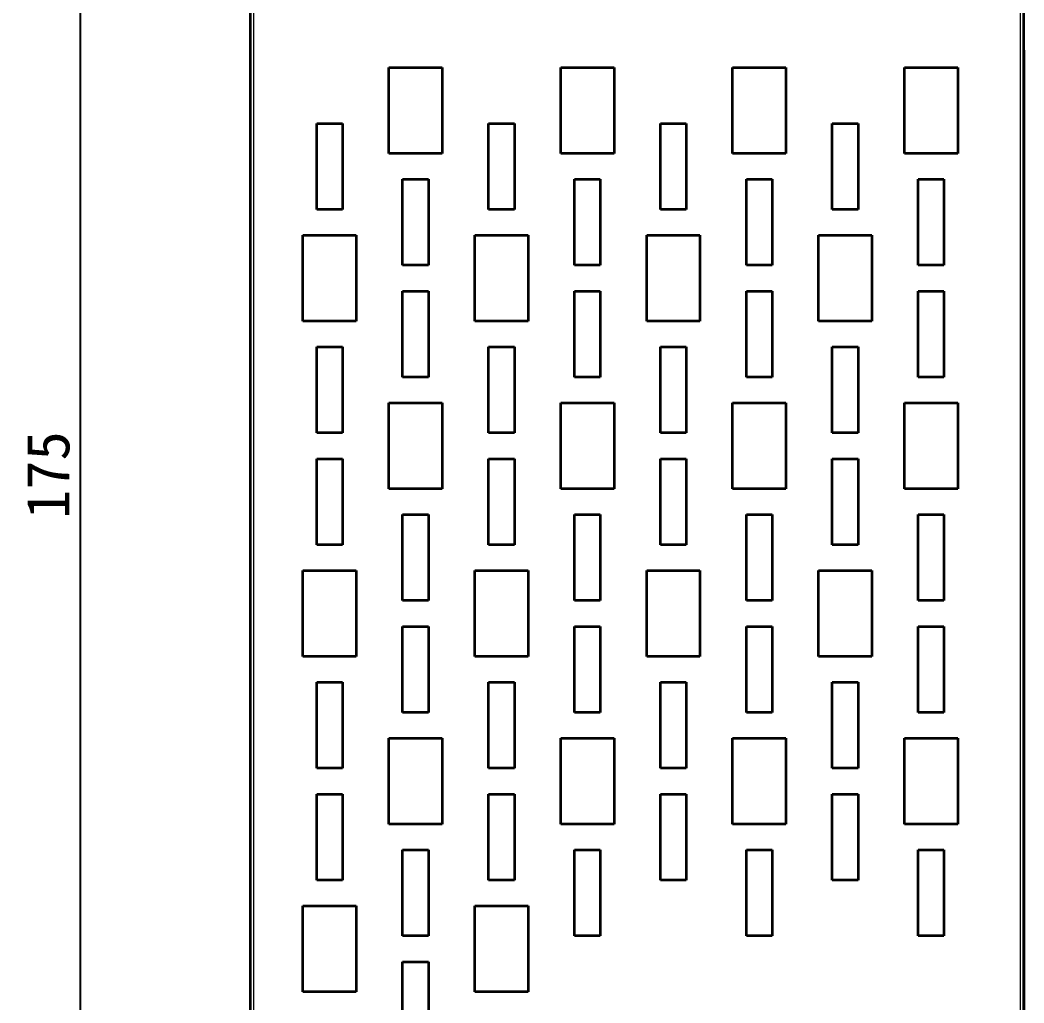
# Model space of a CAD drawing. Extents: x -45 to 645, y -160 to 467.
# Drawn here: x 173.8 to 232.3, y 348.9 to 406.1 of the extents above; entities that cross this region are included whole.
import ezdxf

# ---------------------------------------------------------------- set-up
doc = ezdxf.new("R2010")
doc.units = 0
doc.dimstyles.get("Standard").update_dxf_attribs({"dimtxt": 0.18, "dimasz": 0.18, "dimexe": 0.18, "dimexo": 0.0625, "dimgap": 0.09, "dimtad": 0, "dimtih": 1, "dimtoh": 1, "dimdec": 4, "dimzin": 0, "dimdsep": 46, "dimtxsty": 'Standard', "dimcen": 0.09, "dimadec": 0, "dimazin": 0, "dimtfac": 1, "dimtdec": 4, "dimtofl": 0, "dimtmove": 0, "dimatfit": 3, "dimfxl": 1, "dimtolj": 1, "dimtzin": 0, "dimarcsym": 0})

# ---------------------------------------------------------------- blocks, each defined once
blk = doc.blocks.new('*D2')
at = {"color": 0, "lineweight": -2, "transparency": 16777216}
for p, q in [((195.334, 467.119), (176.115, 467.119)), ((177.365, 294.619), (177.365, 464.619)), ((187.634, 292.119), (176.115, 292.119))]:
    blk.add_line(p, q, dxfattribs=at)
at = {"color": 0, "transparency": 16777216}
for points in [[(176.948, 464.619), (177.782, 464.619), (177.365, 467.119)], [(176.948, 294.619), (177.782, 294.619), (177.365, 292.119)]]:
    blk.add_solid(points, dxfattribs=at)
at = {"layer": 'Defpoints', "color": 0, "transparency": 16777216}
for p in [(177.365, 467.119), (195.959, 467.119), (188.259, 292.119)]:
    blk.add_point(p, dxfattribs=at)
at = {"color": 0, "transparency": 16777216, "insert": (175.49, 379.619), "char_height": 2.5, "attachment_point": 5, "rotation": 90}
blk.add_mtext('175', dxfattribs=at)
blk = doc.blocks.new('*D17')
at = {"color": 0, "lineweight": -2, "transparency": 16777216}
for p, q in [((195.334, 467.119), (176.115, 467.119)), ((177.365, 294.619), (177.365, 464.619)), ((187.634, 292.119), (176.115, 292.119))]:
    blk.add_line(p, q, dxfattribs=at)
at = {"color": 0, "transparency": 16777216}
for points in [[(176.948, 464.619), (177.781, 464.619), (177.365, 467.119)], [(176.948, 294.619), (177.781, 294.619), (177.365, 292.119)]]:
    blk.add_solid(points, dxfattribs=at)
at = {"layer": 'Defpoints', "color": 0, "transparency": 16777216}
for p in [(177.365, 467.119), (195.959, 467.119), (188.259, 292.119)]:
    blk.add_point(p, dxfattribs=at)
at = {"color": 0, "transparency": 16777216, "insert": (175.49, 379.619), "char_height": 2.5, "attachment_point": 5, "rotation": 90}
blk.add_mtext('175', dxfattribs=at)

msp = doc.modelspace()

# ---------------------------------------------------------------- linework, layer by layer
at = {"color": 7, "lineweight": 35}
for p, q in [((187.259, 296.058), (187.259, 451.619)), ((187.259, 296.058), (187.259, 451.619)), ((187.259, 296.058), (187.259, 451.619)), ((187.259, 296.058), (187.259, 451.619)), ((232.259, 347.539), (232.259, 451.619)), ((232.259, 347.539), (232.259, 451.619)), ((232.259, 347.539), (232.259, 451.619)), ((232.259, 347.539), (232.259, 451.619)), ((232.259, 403.578), (232.259, 348.28)), ((232.259, 403.578), (232.259, 348.28))]:
    msp.add_line(p, q, dxfattribs=at)
at = {"color": 7, "lineweight": 13}
for p, q in [((187.459, 296.06), (187.459, 451.619)), ((187.459, 296.06), (187.459, 451.619)), ((187.459, 296.06), (187.459, 451.619)), ((187.459, 296.06), (187.459, 451.619)), ((232.059, 347.541), (232.059, 451.619)), ((232.059, 347.541), (232.059, 451.619)), ((232.059, 347.541), (232.059, 451.619)), ((232.059, 347.541), (232.059, 451.619))]:
    msp.add_line(p, q, dxfattribs=at)
at = {"color": 7, "lineweight": 35, "ltscale": 0.000229}
msp.add_line((232.259, 404.329), (232.259, 404.32), dxfattribs=at)
at = {"color": 7, "lineweight": 35, "ltscale": 0.004833}
msp.add_line((232.259, 404.32), (232.259, 404.127), dxfattribs=at)
msp.add_line((232.259, 404.32), (232.259, 404.127), dxfattribs=at)
at = {"color": 7, "lineweight": 35, "ltscale": 0.018563}
msp.add_line((232.259, 404.32), (232.259, 403.578), dxfattribs=at)
at = {"color": 7, "lineweight": 35, "ltscale": 0.017294}
msp.add_line((232.259, 404.269), (232.259, 403.578), dxfattribs=at)
at = {"color": 7, "lineweight": 35, "ltscale": 0.05737}
msp.add_line((232.259, 401.82), (232.259, 404.115), dxfattribs=at)
at = {"color": 7, "lineweight": 35, "ltscale": 0.057353}
msp.add_line((232.259, 404.114), (232.259, 401.82), dxfattribs=at)
at = {"color": 7, "lineweight": 35, "ltscale": 0.0775}
for p, q in [((195.309, 403.319), (198.409, 403.319)), ((195.309, 403.319), (198.409, 403.319)), ((205.309, 403.319), (208.409, 403.319)), ((205.309, 403.319), (208.409, 403.319)), ((215.309, 403.319), (218.409, 403.319)), ((215.309, 403.319), (218.409, 403.319)), ((225.309, 403.319), (228.409, 403.319)), ((225.309, 403.319), (228.409, 403.319)), ((198.409, 398.319), (195.309, 398.319)), ((198.409, 398.319), (195.309, 398.319)), ((208.409, 398.319), (205.309, 398.319)), ((208.409, 398.319), (205.309, 398.319)), ((218.409, 398.319), (215.309, 398.319)), ((218.409, 398.319), (215.309, 398.319)), ((228.409, 398.319), (225.309, 398.319)), ((228.409, 398.319), (225.309, 398.319)), ((190.309, 393.569), (193.409, 393.569)), ((190.309, 393.569), (193.409, 393.569)), ((200.309, 393.569), (203.409, 393.569)), ((200.309, 393.569), (203.409, 393.569)), ((210.309, 393.569), (213.409, 393.569)), ((210.309, 393.569), (213.409, 393.569)), ((220.309, 393.569), (223.409, 393.569)), ((220.309, 393.569), (223.409, 393.569)), ((193.409, 388.569), (190.309, 388.569)), ((193.409, 388.569), (190.309, 388.569)), ((203.409, 388.569), (200.309, 388.569)), ((203.409, 388.569), (200.309, 388.569)), ((213.409, 388.569), (210.309, 388.569)), ((213.409, 388.569), (210.309, 388.569)), ((223.409, 388.569), (220.309, 388.569)), ((223.409, 388.569), (220.309, 388.569)), ((195.309, 383.819), (198.409, 383.819)), ((195.309, 383.819), (198.409, 383.819)), ((205.309, 383.819), (208.409, 383.819)), ((205.309, 383.819), (208.409, 383.819)), ((215.309, 383.819), (218.409, 383.819)), ((215.309, 383.819), (218.409, 383.819)), ((225.309, 383.819), (228.409, 383.819)), ((225.309, 383.819), (228.409, 383.819)), ((198.409, 378.819), (195.309, 378.819)), ((198.409, 378.819), (195.309, 378.819)), ((208.409, 378.819), (205.309, 378.819)), ((208.409, 378.819), (205.309, 378.819)), ((218.409, 378.819), (215.309, 378.819)), ((218.409, 378.819), (215.309, 378.819)), ((228.409, 378.819), (225.309, 378.819)), ((228.409, 378.819), (225.309, 378.819)), ((190.309, 374.069), (193.409, 374.069)), ((190.309, 374.069), (193.409, 374.069)), ((200.309, 374.069), (203.409, 374.069)), ((200.309, 374.069), (203.409, 374.069)), ((210.309, 374.069), (213.409, 374.069)), ((210.309, 374.069), (213.409, 374.069)), ((220.309, 374.069), (223.409, 374.069)), ((220.309, 374.069), (223.409, 374.069)), ((193.409, 369.069), (190.309, 369.069)), ((193.409, 369.069), (190.309, 369.069)), ((203.409, 369.069), (200.309, 369.069)), ((203.409, 369.069), (200.309, 369.069)), ((213.409, 369.069), (210.309, 369.069)), ((213.409, 369.069), (210.309, 369.069)), ((223.409, 369.069), (220.309, 369.069)), ((223.409, 369.069), (220.309, 369.069)), ((195.309, 364.319), (198.409, 364.319)), ((195.309, 364.319), (198.409, 364.319)), ((205.309, 364.319), (208.409, 364.319)), ((205.309, 364.319), (208.409, 364.319)), ((215.309, 364.319), (218.409, 364.319)), ((215.309, 364.319), (218.409, 364.319)), ((225.309, 364.319), (228.409, 364.319)), ((225.309, 364.319), (228.409, 364.319)), ((198.409, 359.319), (195.309, 359.319)), ((198.409, 359.319), (195.309, 359.319)), ((208.409, 359.319), (205.309, 359.319)), ((208.409, 359.319), (205.309, 359.319)), ((218.409, 359.319), (215.309, 359.319)), ((218.409, 359.319), (215.309, 359.319)), ((228.409, 359.319), (225.309, 359.319)), ((228.409, 359.319), (225.309, 359.319)), ((190.309, 354.569), (193.409, 354.569)), ((190.309, 354.569), (193.409, 354.569)), ((200.309, 354.569), (203.409, 354.569)), ((200.309, 354.569), (203.409, 354.569)), ((193.409, 349.569), (190.309, 349.569)), ((193.409, 349.569), (190.309, 349.569)), ((203.409, 349.569), (200.309, 349.569)), ((203.409, 349.569), (200.309, 349.569))]:
    msp.add_line(p, q, dxfattribs=at)
at = {"color": 7, "lineweight": 35, "ltscale": 0.125}
for p, q in [((195.309, 398.319), (195.309, 403.319)), ((195.309, 398.319), (195.309, 403.319)), ((198.409, 403.319), (198.409, 398.319)), ((198.409, 403.319), (198.409, 398.319)), ((205.309, 398.319), (205.309, 403.319)), ((205.309, 398.319), (205.309, 403.319)), ((208.409, 403.319), (208.409, 398.319)), ((208.409, 403.319), (208.409, 398.319)), ((215.309, 398.319), (215.309, 403.319)), ((215.309, 398.319), (215.309, 403.319)), ((218.409, 403.319), (218.409, 398.319)), ((218.409, 403.319), (218.409, 398.319)), ((225.309, 398.319), (225.309, 403.319)), ((225.309, 398.319), (225.309, 403.319)), ((228.409, 403.319), (228.409, 398.319)), ((228.409, 403.319), (228.409, 398.319)), ((191.109, 395.069), (191.109, 400.069)), ((191.109, 395.069), (191.109, 400.069)), ((192.609, 400.069), (192.609, 395.069)), ((192.609, 400.069), (192.609, 395.069)), ((201.109, 395.069), (201.109, 400.069)), ((201.109, 395.069), (201.109, 400.069)), ((202.609, 400.069), (202.609, 395.069)), ((202.609, 400.069), (202.609, 395.069)), ((211.109, 395.069), (211.109, 400.069)), ((211.109, 395.069), (211.109, 400.069)), ((212.609, 400.069), (212.609, 395.069)), ((212.609, 400.069), (212.609, 395.069)), ((221.109, 395.069), (221.109, 400.069)), ((221.109, 395.069), (221.109, 400.069)), ((222.609, 400.069), (222.609, 395.069)), ((222.609, 400.069), (222.609, 395.069)), ((196.109, 391.819), (196.109, 396.819)), ((196.109, 391.819), (196.109, 396.819)), ((197.609, 396.819), (197.609, 391.819)), ((197.609, 396.819), (197.609, 391.819)), ((206.109, 391.819), (206.109, 396.819)), ((206.109, 391.819), (206.109, 396.819)), ((207.609, 396.819), (207.609, 391.819)), ((207.609, 396.819), (207.609, 391.819)), ((216.109, 391.819), (216.109, 396.819)), ((216.109, 391.819), (216.109, 396.819)), ((217.609, 396.819), (217.609, 391.819)), ((217.609, 396.819), (217.609, 391.819)), ((226.109, 391.819), (226.109, 396.819)), ((226.109, 391.819), (226.109, 396.819)), ((227.609, 396.819), (227.609, 391.819)), ((227.609, 396.819), (227.609, 391.819)), ((190.309, 388.569), (190.309, 393.569)), ((190.309, 388.569), (190.309, 393.569)), ((193.409, 393.569), (193.409, 388.569)), ((193.409, 393.569), (193.409, 388.569)), ((200.309, 388.569), (200.309, 393.569)), ((200.309, 388.569), (200.309, 393.569)), ((203.409, 393.569), (203.409, 388.569)), ((203.409, 393.569), (203.409, 388.569)), ((210.309, 388.569), (210.309, 393.569)), ((210.309, 388.569), (210.309, 393.569)), ((213.409, 393.569), (213.409, 388.569)), ((213.409, 393.569), (213.409, 388.569)), ((220.309, 388.569), (220.309, 393.569)), ((220.309, 388.569), (220.309, 393.569)), ((223.409, 393.569), (223.409, 388.569)), ((223.409, 393.569), (223.409, 388.569)), ((196.109, 385.319), (196.109, 390.319)), ((196.109, 385.319), (196.109, 390.319)), ((197.609, 390.319), (197.609, 385.319)), ((197.609, 390.319), (197.609, 385.319)), ((206.109, 385.319), (206.109, 390.319)), ((206.109, 385.319), (206.109, 390.319)), ((207.609, 390.319), (207.609, 385.319)), ((207.609, 390.319), (207.609, 385.319)), ((216.109, 385.319), (216.109, 390.319)), ((216.109, 385.319), (216.109, 390.319)), ((217.609, 390.319), (217.609, 385.319)), ((217.609, 390.319), (217.609, 385.319)), ((226.109, 385.319), (226.109, 390.319)), ((226.109, 385.319), (226.109, 390.319)), ((227.609, 390.319), (227.609, 385.319)), ((227.609, 390.319), (227.609, 385.319)), ((191.109, 382.069), (191.109, 387.069)), ((191.109, 382.069), (191.109, 387.069)), ((192.609, 387.069), (192.609, 382.069)), ((192.609, 387.069), (192.609, 382.069)), ((201.109, 382.069), (201.109, 387.069)), ((201.109, 382.069), (201.109, 387.069)), ((202.609, 387.069), (202.609, 382.069)), ((202.609, 387.069), (202.609, 382.069)), ((211.109, 382.069), (211.109, 387.069)), ((211.109, 382.069), (211.109, 387.069)), ((212.609, 387.069), (212.609, 382.069)), ((212.609, 387.069), (212.609, 382.069)), ((221.109, 382.069), (221.109, 387.069)), ((221.109, 382.069), (221.109, 387.069)), ((222.609, 387.069), (222.609, 382.069)), ((222.609, 387.069), (222.609, 382.069)), ((195.309, 378.819), (195.309, 383.819)), ((195.309, 378.819), (195.309, 383.819)), ((198.409, 383.819), (198.409, 378.819)), ((198.409, 383.819), (198.409, 378.819)), ((205.309, 378.819), (205.309, 383.819)), ((205.309, 378.819), (205.309, 383.819)), ((208.409, 383.819), (208.409, 378.819)), ((208.409, 383.819), (208.409, 378.819)), ((215.309, 378.819), (215.309, 383.819)), ((215.309, 378.819), (215.309, 383.819)), ((218.409, 383.819), (218.409, 378.819)), ((218.409, 383.819), (218.409, 378.819)), ((225.309, 378.819), (225.309, 383.819)), ((225.309, 378.819), (225.309, 383.819)), ((228.409, 383.819), (228.409, 378.819)), ((228.409, 383.819), (228.409, 378.819)), ((191.109, 375.569), (191.109, 380.569)), ((191.109, 375.569), (191.109, 380.569)), ((192.609, 380.569), (192.609, 375.569)), ((192.609, 380.569), (192.609, 375.569)), ((201.109, 375.569), (201.109, 380.569)), ((201.109, 375.569), (201.109, 380.569)), ((202.609, 380.569), (202.609, 375.569)), ((202.609, 380.569), (202.609, 375.569)), ((211.109, 375.569), (211.109, 380.569)), ((211.109, 375.569), (211.109, 380.569)), ((212.609, 380.569), (212.609, 375.569)), ((212.609, 380.569), (212.609, 375.569)), ((221.109, 375.569), (221.109, 380.569)), ((221.109, 375.569), (221.109, 380.569)), ((222.609, 380.569), (222.609, 375.569)), ((222.609, 380.569), (222.609, 375.569)), ((196.109, 372.319), (196.109, 377.319)), ((196.109, 372.319), (196.109, 377.319)), ((197.609, 377.319), (197.609, 372.319)), ((197.609, 377.319), (197.609, 372.319)), ((206.109, 372.319), (206.109, 377.319)), ((206.109, 372.319), (206.109, 377.319)), ((207.609, 377.319), (207.609, 372.319)), ((207.609, 377.319), (207.609, 372.319)), ((216.109, 372.319), (216.109, 377.319)), ((216.109, 372.319), (216.109, 377.319)), ((217.609, 377.319), (217.609, 372.319)), ((217.609, 377.319), (217.609, 372.319)), ((226.109, 372.319), (226.109, 377.319)), ((226.109, 372.319), (226.109, 377.319)), ((227.609, 377.319), (227.609, 372.319)), ((227.609, 377.319), (227.609, 372.319)), ((190.309, 369.069), (190.309, 374.069)), ((190.309, 369.069), (190.309, 374.069)), ((193.409, 374.069), (193.409, 369.069)), ((193.409, 374.069), (193.409, 369.069)), ((200.309, 369.069), (200.309, 374.069)), ((200.309, 369.069), (200.309, 374.069)), ((203.409, 374.069), (203.409, 369.069)), ((203.409, 374.069), (203.409, 369.069)), ((210.309, 369.069), (210.309, 374.069)), ((210.309, 369.069), (210.309, 374.069)), ((213.409, 374.069), (213.409, 369.069)), ((213.409, 374.069), (213.409, 369.069)), ((220.309, 369.069), (220.309, 374.069)), ((220.309, 369.069), (220.309, 374.069)), ((223.409, 374.069), (223.409, 369.069)), ((223.409, 374.069), (223.409, 369.069)), ((196.109, 365.819), (196.109, 370.819)), ((196.109, 365.819), (196.109, 370.819)), ((197.609, 370.819), (197.609, 365.819)), ((197.609, 370.819), (197.609, 365.819)), ((206.109, 365.819), (206.109, 370.819)), ((206.109, 365.819), (206.109, 370.819)), ((207.609, 370.819), (207.609, 365.819)), ((207.609, 370.819), (207.609, 365.819)), ((216.109, 365.819), (216.109, 370.819)), ((216.109, 365.819), (216.109, 370.819)), ((217.609, 370.819), (217.609, 365.819)), ((217.609, 370.819), (217.609, 365.819)), ((226.109, 365.819), (226.109, 370.819)), ((226.109, 365.819), (226.109, 370.819)), ((227.609, 370.819), (227.609, 365.819)), ((227.609, 370.819), (227.609, 365.819)), ((191.109, 362.569), (191.109, 367.569)), ((191.109, 362.569), (191.109, 367.569)), ((192.609, 367.569), (192.609, 362.569)), ((192.609, 367.569), (192.609, 362.569)), ((201.109, 362.569), (201.109, 367.569)), ((201.109, 362.569), (201.109, 367.569)), ((202.609, 367.569), (202.609, 362.569)), ((202.609, 367.569), (202.609, 362.569)), ((211.109, 362.569), (211.109, 367.569)), ((211.109, 362.569), (211.109, 367.569)), ((212.609, 367.569), (212.609, 362.569)), ((212.609, 367.569), (212.609, 362.569)), ((221.109, 362.569), (221.109, 367.569)), ((221.109, 362.569), (221.109, 367.569)), ((222.609, 367.569), (222.609, 362.569)), ((222.609, 367.569), (222.609, 362.569)), ((195.309, 359.319), (195.309, 364.319)), ((195.309, 359.319), (195.309, 364.319)), ((198.409, 364.319), (198.409, 359.319)), ((198.409, 364.319), (198.409, 359.319)), ((205.309, 359.319), (205.309, 364.319)), ((205.309, 359.319), (205.309, 364.319)), ((208.409, 364.319), (208.409, 359.319)), ((208.409, 364.319), (208.409, 359.319)), ((215.309, 359.319), (215.309, 364.319)), ((215.309, 359.319), (215.309, 364.319)), ((218.409, 364.319), (218.409, 359.319)), ((218.409, 364.319), (218.409, 359.319)), ((225.309, 359.319), (225.309, 364.319)), ((225.309, 359.319), (225.309, 364.319)), ((228.409, 364.319), (228.409, 359.319)), ((228.409, 364.319), (228.409, 359.319)), ((191.109, 356.069), (191.109, 361.069)), ((191.109, 356.069), (191.109, 361.069)), ((192.609, 361.069), (192.609, 356.069)), ((192.609, 361.069), (192.609, 356.069)), ((201.109, 356.069), (201.109, 361.069)), ((201.109, 356.069), (201.109, 361.069)), ((202.609, 361.069), (202.609, 356.069)), ((202.609, 361.069), (202.609, 356.069)), ((211.109, 356.069), (211.109, 361.069)), ((211.109, 356.069), (211.109, 361.069)), ((212.609, 361.069), (212.609, 356.069)), ((212.609, 361.069), (212.609, 356.069)), ((221.109, 356.069), (221.109, 361.069)), ((221.109, 356.069), (221.109, 361.069)), ((222.609, 361.069), (222.609, 356.069)), ((222.609, 361.069), (222.609, 356.069)), ((196.109, 352.819), (196.109, 357.819)), ((196.109, 352.819), (196.109, 357.819)), ((197.609, 357.819), (197.609, 352.819)), ((197.609, 357.819), (197.609, 352.819)), ((206.109, 352.819), (206.109, 357.819)), ((206.109, 352.819), (206.109, 357.819)), ((207.609, 357.819), (207.609, 352.819)), ((207.609, 357.819), (207.609, 352.819)), ((216.109, 352.819), (216.109, 357.819)), ((216.109, 352.819), (216.109, 357.819)), ((217.609, 357.819), (217.609, 352.819)), ((217.609, 357.819), (217.609, 352.819)), ((226.109, 352.819), (226.109, 357.819)), ((226.109, 352.819), (226.109, 357.819)), ((227.609, 357.819), (227.609, 352.819)), ((227.609, 357.819), (227.609, 352.819)), ((190.309, 349.569), (190.309, 354.569)), ((190.309, 349.569), (190.309, 354.569)), ((193.409, 354.569), (193.409, 349.569)), ((193.409, 354.569), (193.409, 349.569)), ((200.309, 349.569), (200.309, 354.569)), ((200.309, 349.569), (200.309, 354.569)), ((203.409, 354.569), (203.409, 349.569)), ((203.409, 354.569), (203.409, 349.569)), ((196.109, 346.319), (196.109, 351.319)), ((196.109, 346.319), (196.109, 351.319)), ((197.609, 351.319), (197.609, 346.319)), ((197.609, 351.319), (197.609, 346.319))]:
    msp.add_line(p, q, dxfattribs=at)
at = {"color": 7, "lineweight": 35, "ltscale": 0.0625}
msp.add_line((232.259, 399.32), (232.259, 401.82), dxfattribs=at)
msp.add_line((232.259, 399.32), (232.259, 401.82), dxfattribs=at)
at = {"color": 7, "lineweight": 35, "ltscale": 0.060383}
msp.add_line((232.259, 399.32), (232.259, 401.735), dxfattribs=at)
msp.add_line((232.259, 399.32), (232.259, 401.735), dxfattribs=at)
at = {"color": 7, "lineweight": 35, "ltscale": 0.0375}
for p, q in [((191.109, 400.069), (192.609, 400.069)), ((191.109, 400.069), (192.609, 400.069)), ((201.109, 400.069), (202.609, 400.069)), ((201.109, 400.069), (202.609, 400.069)), ((211.109, 400.069), (212.609, 400.069)), ((211.109, 400.069), (212.609, 400.069)), ((221.109, 400.069), (222.609, 400.069)), ((221.109, 400.069), (222.609, 400.069)), ((196.109, 396.819), (197.609, 396.819)), ((196.109, 396.819), (197.609, 396.819)), ((206.109, 396.819), (207.609, 396.819)), ((206.109, 396.819), (207.609, 396.819)), ((216.109, 396.819), (217.609, 396.819)), ((216.109, 396.819), (217.609, 396.819)), ((226.109, 396.819), (227.609, 396.819)), ((226.109, 396.819), (227.609, 396.819)), ((192.609, 395.069), (191.109, 395.069)), ((192.609, 395.069), (191.109, 395.069)), ((202.609, 395.069), (201.109, 395.069)), ((202.609, 395.069), (201.109, 395.069)), ((212.609, 395.069), (211.109, 395.069)), ((212.609, 395.069), (211.109, 395.069)), ((222.609, 395.069), (221.109, 395.069)), ((222.609, 395.069), (221.109, 395.069)), ((197.609, 391.819), (196.109, 391.819)), ((197.609, 391.819), (196.109, 391.819)), ((207.609, 391.819), (206.109, 391.819)), ((207.609, 391.819), (206.109, 391.819)), ((217.609, 391.819), (216.109, 391.819)), ((217.609, 391.819), (216.109, 391.819)), ((227.609, 391.819), (226.109, 391.819)), ((227.609, 391.819), (226.109, 391.819)), ((196.109, 390.319), (197.609, 390.319)), ((196.109, 390.319), (197.609, 390.319)), ((206.109, 390.319), (207.609, 390.319)), ((206.109, 390.319), (207.609, 390.319)), ((216.109, 390.319), (217.609, 390.319)), ((216.109, 390.319), (217.609, 390.319)), ((226.109, 390.319), (227.609, 390.319)), ((226.109, 390.319), (227.609, 390.319)), ((191.109, 387.069), (192.609, 387.069)), ((191.109, 387.069), (192.609, 387.069)), ((201.109, 387.069), (202.609, 387.069)), ((201.109, 387.069), (202.609, 387.069)), ((211.109, 387.069), (212.609, 387.069)), ((211.109, 387.069), (212.609, 387.069)), ((221.109, 387.069), (222.609, 387.069)), ((221.109, 387.069), (222.609, 387.069)), ((197.609, 385.319), (196.109, 385.319)), ((197.609, 385.319), (196.109, 385.319)), ((207.609, 385.319), (206.109, 385.319)), ((207.609, 385.319), (206.109, 385.319)), ((217.609, 385.319), (216.109, 385.319)), ((217.609, 385.319), (216.109, 385.319)), ((227.609, 385.319), (226.109, 385.319)), ((227.609, 385.319), (226.109, 385.319)), ((192.609, 382.069), (191.109, 382.069)), ((192.609, 382.069), (191.109, 382.069)), ((202.609, 382.069), (201.109, 382.069)), ((202.609, 382.069), (201.109, 382.069)), ((212.609, 382.069), (211.109, 382.069)), ((212.609, 382.069), (211.109, 382.069)), ((222.609, 382.069), (221.109, 382.069)), ((222.609, 382.069), (221.109, 382.069)), ((191.109, 380.569), (192.609, 380.569)), ((191.109, 380.569), (192.609, 380.569)), ((201.109, 380.569), (202.609, 380.569)), ((201.109, 380.569), (202.609, 380.569)), ((211.109, 380.569), (212.609, 380.569)), ((211.109, 380.569), (212.609, 380.569)), ((221.109, 380.569), (222.609, 380.569)), ((221.109, 380.569), (222.609, 380.569)), ((196.109, 377.319), (197.609, 377.319)), ((196.109, 377.319), (197.609, 377.319)), ((206.109, 377.319), (207.609, 377.319)), ((206.109, 377.319), (207.609, 377.319)), ((216.109, 377.319), (217.609, 377.319)), ((216.109, 377.319), (217.609, 377.319)), ((226.109, 377.319), (227.609, 377.319)), ((226.109, 377.319), (227.609, 377.319)), ((192.609, 375.569), (191.109, 375.569)), ((192.609, 375.569), (191.109, 375.569)), ((202.609, 375.569), (201.109, 375.569)), ((202.609, 375.569), (201.109, 375.569)), ((212.609, 375.569), (211.109, 375.569)), ((212.609, 375.569), (211.109, 375.569)), ((222.609, 375.569), (221.109, 375.569)), ((222.609, 375.569), (221.109, 375.569)), ((197.609, 372.319), (196.109, 372.319)), ((197.609, 372.319), (196.109, 372.319)), ((207.609, 372.319), (206.109, 372.319)), ((207.609, 372.319), (206.109, 372.319)), ((217.609, 372.319), (216.109, 372.319)), ((217.609, 372.319), (216.109, 372.319)), ((227.609, 372.319), (226.109, 372.319)), ((227.609, 372.319), (226.109, 372.319)), ((196.109, 370.819), (197.609, 370.819)), ((196.109, 370.819), (197.609, 370.819)), ((206.109, 370.819), (207.609, 370.819)), ((206.109, 370.819), (207.609, 370.819)), ((216.109, 370.819), (217.609, 370.819)), ((216.109, 370.819), (217.609, 370.819)), ((226.109, 370.819), (227.609, 370.819)), ((226.109, 370.819), (227.609, 370.819)), ((191.109, 367.569), (192.609, 367.569)), ((191.109, 367.569), (192.609, 367.569)), ((201.109, 367.569), (202.609, 367.569)), ((201.109, 367.569), (202.609, 367.569)), ((211.109, 367.569), (212.609, 367.569)), ((211.109, 367.569), (212.609, 367.569)), ((221.109, 367.569), (222.609, 367.569)), ((221.109, 367.569), (222.609, 367.569)), ((197.609, 365.819), (196.109, 365.819)), ((197.609, 365.819), (196.109, 365.819)), ((207.609, 365.819), (206.109, 365.819)), ((207.609, 365.819), (206.109, 365.819)), ((217.609, 365.819), (216.109, 365.819)), ((217.609, 365.819), (216.109, 365.819)), ((227.609, 365.819), (226.109, 365.819)), ((227.609, 365.819), (226.109, 365.819)), ((192.609, 362.569), (191.109, 362.569)), ((192.609, 362.569), (191.109, 362.569)), ((202.609, 362.569), (201.109, 362.569)), ((202.609, 362.569), (201.109, 362.569)), ((212.609, 362.569), (211.109, 362.569)), ((212.609, 362.569), (211.109, 362.569)), ((222.609, 362.569), (221.109, 362.569)), ((222.609, 362.569), (221.109, 362.569)), ((191.109, 361.069), (192.609, 361.069)), ((191.109, 361.069), (192.609, 361.069)), ((201.109, 361.069), (202.609, 361.069)), ((201.109, 361.069), (202.609, 361.069)), ((211.109, 361.069), (212.609, 361.069)), ((211.109, 361.069), (212.609, 361.069)), ((221.109, 361.069), (222.609, 361.069)), ((221.109, 361.069), (222.609, 361.069)), ((196.109, 357.819), (197.609, 357.819)), ((196.109, 357.819), (197.609, 357.819)), ((206.109, 357.819), (207.609, 357.819)), ((206.109, 357.819), (207.609, 357.819)), ((216.109, 357.819), (217.609, 357.819)), ((216.109, 357.819), (217.609, 357.819)), ((226.109, 357.819), (227.609, 357.819)), ((226.109, 357.819), (227.609, 357.819)), ((192.609, 356.069), (191.109, 356.069)), ((192.609, 356.069), (191.109, 356.069)), ((202.609, 356.069), (201.109, 356.069)), ((202.609, 356.069), (201.109, 356.069)), ((212.609, 356.069), (211.109, 356.069)), ((212.609, 356.069), (211.109, 356.069)), ((222.609, 356.069), (221.109, 356.069)), ((222.609, 356.069), (221.109, 356.069)), ((197.609, 352.819), (196.109, 352.819)), ((197.609, 352.819), (196.109, 352.819)), ((207.609, 352.819), (206.109, 352.819)), ((207.609, 352.819), (206.109, 352.819)), ((217.609, 352.819), (216.109, 352.819)), ((217.609, 352.819), (216.109, 352.819)), ((227.609, 352.819), (226.109, 352.819)), ((227.609, 352.819), (226.109, 352.819)), ((196.109, 351.319), (197.609, 351.319)), ((196.109, 351.319), (197.609, 351.319))]:
    msp.add_line(p, q, dxfattribs=at)
at = {"color": 7, "lineweight": 35, "ltscale": 0.000592152}
for p, q in [((232.26, 395.714), (232.259, 395.738)), ((232.26, 388.714), (232.259, 388.738)), ((232.26, 381.714), (232.259, 381.738))]:
    msp.add_line(p, q, dxfattribs=at)
at = {"color": 7, "lineweight": 35, "ltscale": 0.000578}
for p, q in [((232.26, 395.714), (232.259, 395.737)), ((232.26, 388.714), (232.259, 388.737)), ((232.26, 374.714), (232.259, 374.737))]:
    msp.add_line(p, q, dxfattribs=at)
at = {"color": 7, "lineweight": 35, "ltscale": 0.000277}
for p, q in [((232.259, 395.726), (232.259, 395.715)), ((232.259, 388.726), (232.259, 388.715)), ((232.259, 381.726), (232.259, 381.715)), ((232.259, 374.726), (232.259, 374.715)), ((232.259, 367.726), (232.259, 367.715)), ((232.259, 360.726), (232.259, 360.715)), ((232.259, 353.726), (232.259, 353.715))]:
    msp.add_line(p, q, dxfattribs=at)
at = {"color": 7, "lineweight": 35, "ltscale": 0.000276948}
for p, q in [((232.259, 395.726), (232.259, 395.715)), ((232.259, 388.726), (232.259, 388.715)), ((232.259, 381.726), (232.259, 381.715)), ((232.259, 374.726), (232.259, 374.715)), ((232.259, 367.726), (232.259, 367.715)), ((232.259, 360.726), (232.259, 360.715)), ((232.259, 353.726), (232.259, 353.715))]:
    msp.add_line(p, q, dxfattribs=at)
at = {"color": 7, "lineweight": 35, "ltscale": 0.000562}
msp.add_line((232.26, 395.223), (232.259, 395.2), dxfattribs=at)
at = {"color": 7, "lineweight": 35, "ltscale": 0.00054103}
msp.add_line((232.26, 395.223), (232.259, 395.201), dxfattribs=at)
at = {"color": 7, "lineweight": 35, "ltscale": 0.000561}
for p, q in [((232.26, 388.223), (232.259, 388.2)), ((232.26, 381.223), (232.259, 381.2)), ((232.26, 374.223), (232.259, 374.2))]:
    msp.add_line(p, q, dxfattribs=at)
at = {"color": 7, "lineweight": 35, "ltscale": 0.000540267}
for p, q in [((232.26, 388.223), (232.259, 388.201)), ((232.26, 374.223), (232.259, 374.201))]:
    msp.add_line(p, q, dxfattribs=at)
at = {"color": 7, "lineweight": 35, "ltscale": 0.056432}
msp.add_line((232.259, 381.715), (232.259, 383.972), dxfattribs=at)
msp.add_line((232.259, 381.715), (232.259, 383.972), dxfattribs=at)
at = {"color": 7, "lineweight": 35, "ltscale": 0.056281}
for p, q in [((232.259, 381.223), (232.259, 378.972)), ((232.259, 378.972), (232.259, 381.223))]:
    msp.add_line(p, q, dxfattribs=at)
at = {"color": 7, "lineweight": 35, "ltscale": 0.000539504}
msp.add_line((232.26, 381.223), (232.259, 381.201), dxfattribs=at)
at = {"color": 7, "lineweight": 35, "ltscale": 0.000591389}
for p, q in [((232.26, 374.714), (232.259, 374.738)), ((232.26, 367.714), (232.259, 367.738)), ((232.26, 360.714), (232.259, 360.738))]:
    msp.add_line(p, q, dxfattribs=at)
at = {"color": 7, "lineweight": 35, "ltscale": 0.000577}
for p, q in [((232.26, 367.714), (232.259, 367.737)), ((232.26, 360.714), (232.259, 360.737)), ((232.26, 353.714), (232.259, 353.737))]:
    msp.add_line(p, q, dxfattribs=at)
at = {"color": 7, "lineweight": 35, "ltscale": 0.000337}
for p, q in [((232.259, 367.223), (232.259, 367.21)), ((232.259, 360.223), (232.259, 360.21)), ((232.259, 353.223), (232.259, 353.21))]:
    msp.add_line(p, q, dxfattribs=at)
at = {"color": 7, "lineweight": 35, "ltscale": 0.000337245}
for p, q in [((232.259, 367.223), (232.259, 367.21)), ((232.259, 360.223), (232.259, 360.21)), ((232.259, 353.223), (232.259, 353.21))]:
    msp.add_line(p, q, dxfattribs=at)
at = {"color": 7, "lineweight": 35, "ltscale": 0.056591}
msp.add_line((232.259, 360.715), (232.259, 362.979), dxfattribs=at)
msp.add_line((232.259, 360.715), (232.259, 362.979), dxfattribs=at)
at = {"color": 7, "lineweight": 35, "ltscale": 0.056122}
for p, q in [((232.259, 360.223), (232.259, 357.979)), ((232.259, 357.979), (232.259, 360.223))]:
    msp.add_line(p, q, dxfattribs=at)
at = {"color": 7, "lineweight": 35, "ltscale": 0.002673}
msp.add_line((232.259, 351.478), (232.259, 351.585), dxfattribs=at)
msp.add_line((232.259, 351.478), (232.259, 351.585), dxfattribs=at)

# ---------------------------------------------------------------- dimensions: what is measured, and where the dimension line sits
for picture in ['*D2', '*D17']:
    dim = msp.add_linear_dim(base=(177.365, 467.119), p1=(188.259, 292.119), p2=(195.959, 467.119), angle=90, dimstyle='Standard', override={"dimtxt": 2.5, "dimasz": 2.5, "dimexe": 1.25, "dimexo": 0.625, "dimgap": 0.625, "dimtad": 1, "dimtih": 0, "dimtoh": 0, "dimdec": 2, "dimzin": 8, "dimdsep": 44, "dimcen": 2.5, "dimtdec": 2, "dimtofl": 1, "dimatfit": 0, "dimtolj": 0, "dimtzin": 8})
    dim.commit()
    dim.dimension.update_dxf_attribs({"geometry": picture, "text_midpoint": (175.49, 379.619)})

doc.saveas('drawing.dxf')
